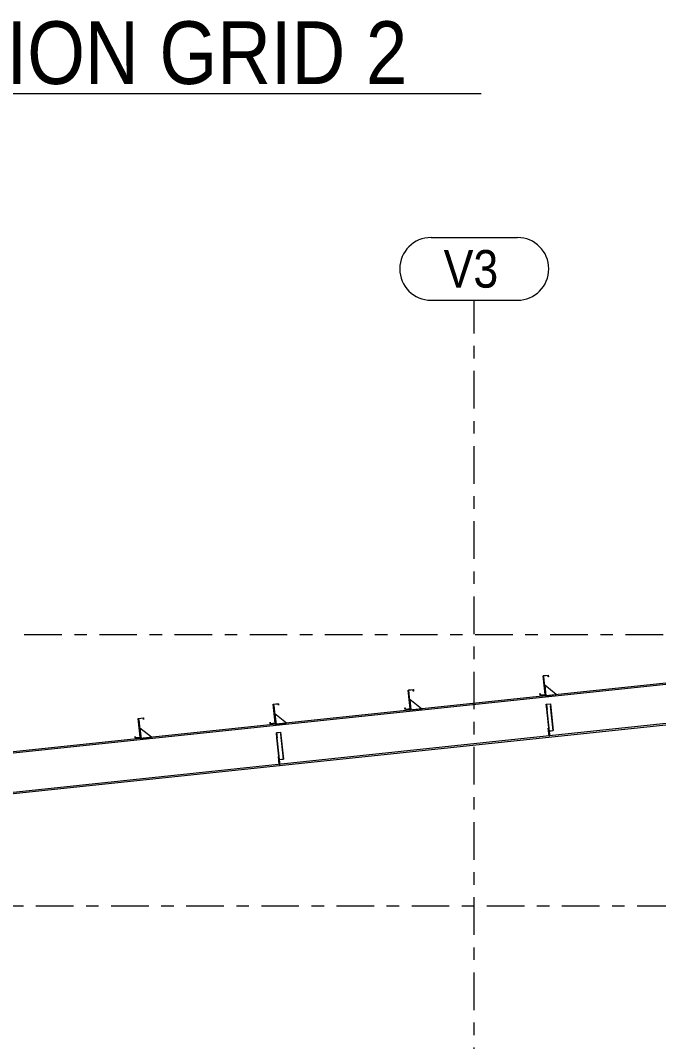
# Model space of a CAD drawing. Header units: millimetres. Extents: x -49 to 773, y -77 to 497.
# Drawn here: x 258.8 to 309.7, y 246.9 to 328.4 of the extents above; entities that cross this region are included whole.
import ezdxf

# ---------------------------------------------------------------- set-up
doc = ezdxf.new("R2010")
doc.units = ezdxf.units.MM
for name, pattern in [('XKITLINE00', [0]), ('XKITLINE02', [4, 2, -2]), ('XKITLINE03', [6, 3, -1, 1, -1])]:
    doc.linetypes.add(name, pattern=pattern)
for name, color, linetype, lineweight in [('OtherObjectType', 7, 'Continuous', 0), ('Part', 2, 'Continuous', 0), ('S-grid', 1, 'Continuous', 0)]:
    doc.layers.add(name, color=color, linetype=linetype, lineweight=lineweight)
doc.styles.add('ARIAL', font='ARIAL.TTF')

# ---------------------------------------------------------------- blocks, each defined once
blk = doc.blocks.new('*A195')
at = {"layer": 'Part'}
blk.add_hatch(color=3, dxfattribs=at).paths.add_polyline_path([(268.171, 272.721), (268.585, 272.765), (268.598, 272.641), (268.583, 272.639), (268.572, 272.749), (268.187, 272.708), (268.345, 271.215), (267.93, 271.171), (267.917, 271.295), (267.932, 271.297), (267.944, 271.187), (268.328, 271.228)], flags=17)
blk = doc.blocks.new('*A225')
at = {"layer": 'Part'}
blk.add_hatch(color=3, dxfattribs=at).paths.add_polyline_path([(268.171, 272.721), (268.585, 272.765), (268.598, 272.641), (268.583, 272.639), (268.572, 272.749), (268.187, 272.708), (268.345, 271.215), (267.93, 271.171), (267.917, 271.295), (267.932, 271.297), (267.944, 271.187), (268.328, 271.228)], flags=17)
blk = doc.blocks.new('*A240')
at = {"layer": 'Part'}
blk.add_hatch(color=3, dxfattribs=at).paths.add_polyline_path([(278.944, 273.858), (279.359, 273.901), (279.372, 273.777), (279.357, 273.776), (279.345, 273.885), (278.961, 273.844), (279.118, 272.351), (278.704, 272.307), (278.691, 272.432), (278.706, 272.433), (278.717, 272.324), (279.102, 272.364)], flags=17)
blk = doc.blocks.new('*A241')
at = {"layer": 'Part'}
blk.add_hatch(color=3, dxfattribs=at).paths.add_polyline_path([(289.718, 274.994), (290.132, 275.038), (290.145, 274.914), (290.13, 274.912), (290.119, 275.021), (289.734, 274.981), (289.892, 273.487), (289.477, 273.444), (289.464, 273.568), (289.479, 273.57), (289.491, 273.46), (289.875, 273.501)], flags=17)
blk = doc.blocks.new('*A242')
at = {"layer": 'Part'}
blk.add_hatch(color=3, dxfattribs=at).paths.add_polyline_path([(300.491, 276.131), (300.906, 276.174), (300.919, 276.05), (300.904, 276.048), (300.892, 276.158), (300.508, 276.117), (300.665, 274.624), (300.251, 274.58), (300.238, 274.704), (300.253, 274.706), (300.264, 274.597), (300.649, 274.637)], flags=17)
blk = doc.blocks.new('*A244')
at = {"layer": 'Part'}
blk.add_hatch(color=3, dxfattribs=at).paths.add_polyline_path([(279.199, 271.589), (279.53, 271.624), (279.532, 271.603), (279.217, 271.57), (279.259, 271.171), (279.243, 271.169)], flags=17)
blk = doc.blocks.new('*A245')
at = {"layer": 'Part'}
blk.add_hatch(color=3, dxfattribs=at).paths.add_polyline_path([(300.746, 273.862), (301.077, 273.897), (301.079, 273.876), (300.765, 273.842), (300.807, 273.444), (300.79, 273.442)], flags=17)
blk = doc.blocks.new('*A251')
at = {"layer": 'Part'}
blk.add_hatch(color=3, dxfattribs=at).paths.add_polyline_path([(278.944, 273.858), (279.359, 273.901), (279.372, 273.777), (279.357, 273.776), (279.345, 273.885), (278.961, 273.844), (279.118, 272.351), (278.704, 272.307), (278.691, 272.432), (278.706, 272.433), (278.717, 272.324), (279.102, 272.364)], flags=17)
blk = doc.blocks.new('*A252')
at = {"layer": 'Part'}
blk.add_hatch(color=3, dxfattribs=at).paths.add_polyline_path([(289.718, 274.994), (290.132, 275.038), (290.145, 274.914), (290.13, 274.912), (290.119, 275.021), (289.734, 274.981), (289.892, 273.487), (289.477, 273.444), (289.464, 273.568), (289.479, 273.57), (289.491, 273.46), (289.875, 273.501)], flags=17)
blk = doc.blocks.new('*A253')
at = {"layer": 'Part'}
blk.add_hatch(color=3, dxfattribs=at).paths.add_polyline_path([(300.491, 276.131), (300.906, 276.174), (300.919, 276.05), (300.904, 276.048), (300.892, 276.158), (300.508, 276.117), (300.665, 274.624), (300.251, 274.58), (300.238, 274.704), (300.253, 274.706), (300.264, 274.597), (300.649, 274.637)], flags=17)
blk = doc.blocks.new('*A958')
at = {"layer": 'S-grid', "color": 1, "linetype": 'XKITLINE03', "lineweight": 0}
blk.add_line((259.068, 279.436), (435.099, 279.436), dxfattribs=at)
blk = doc.blocks.new('*A959')
at = {"layer": 'S-grid', "color": 1, "linetype": 'XKITLINE03', "lineweight": 0}
blk.add_line((-10, 257.769), (571.596, 257.769), dxfattribs=at)
blk = doc.blocks.new('*A961')
at = {"layer": 'Part', "color": 2, "linetype": 'XKITLINE00', "lineweight": 0}
for p, q in [((312.084, 275.744), (239.45, 268.083)), ((312.095, 275.637), (239.462, 267.975)), ((312.093, 275.661), (312.095, 275.637)), ((312.422, 272.537), (247.476, 265.687)), ((312.434, 272.429), (247.487, 265.579)), ((312.422, 272.537), (312.434, 272.429)), ((247.145, 265.652), (239.788, 264.876)), ((247.156, 265.544), (239.8, 264.768))]:
    blk.add_line(p, q, dxfattribs=at)
at = {"layer": 'Part', "color": 7, "linetype": 'XKITLINE02', "lineweight": 0}
for p, q in [((312.084, 275.744), (312.093, 275.661)), ((312.095, 275.637), (312.422, 272.537)), ((239.45, 268.083), (239.8, 264.768)), ((247.476, 265.687), (247.145, 265.652)), ((247.487, 265.579), (247.156, 265.544))]:
    blk.add_line(p, q, dxfattribs=at)
blk = doc.blocks.new('*A962')
at = {"layer": 'Part', "color": 2, "linetype": 'XKITLINE00', "lineweight": 0}
blk.add_line((269.224, 271.224), (268.307, 271.965), dxfattribs=at)
at = {"layer": 'Part', "color": 7, "linetype": 'XKITLINE02', "lineweight": 0}
for p, q in [((268.307, 271.965), (268.395, 271.136)), ((268.395, 271.136), (269.224, 271.224))]:
    blk.add_line(p, q, dxfattribs=at)
blk = doc.blocks.new('*A1054')
at = {"layer": 'Part', "color": 2, "linetype": 'XKITLINE00', "lineweight": 0}
for p, q in [((268.237, 272.628), (268.196, 272.624)), ((268.395, 271.136), (268.237, 272.628)), ((268.345, 271.215), (268.353, 271.132))]:
    blk.add_line(p, q, dxfattribs=at)
at = {"layer": 'Part', "color": 7, "linetype": 'XKITLINE02', "lineweight": 0}
for p, q in [((268.196, 272.624), (268.345, 271.215)), ((268.353, 271.132), (268.395, 271.136))]:
    blk.add_line(p, q, dxfattribs=at)
blk = doc.blocks.new('*A1160')
at = {"layer": 'Part', "color": 2, "linetype": 'XKITLINE00', "lineweight": 0}
for p, q in [((268.171, 272.721), (268.585, 272.765)), ((268.328, 271.228), (268.171, 272.721)), ((268.572, 272.749), (268.187, 272.708)), ((268.187, 272.708), (268.345, 271.215)), ((268.583, 272.639), (268.572, 272.749)), ((268.598, 272.641), (268.583, 272.639)), ((268.585, 272.765), (268.598, 272.641)), ((267.917, 271.295), (267.932, 271.297)), ((267.93, 271.171), (267.917, 271.295)), ((268.345, 271.215), (267.93, 271.171)), ((267.932, 271.297), (267.944, 271.187)), ((267.944, 271.187), (268.328, 271.228))]:
    blk.add_line(p, q, dxfattribs=at)
blk = doc.blocks.new('*A1216')
at = {"layer": 'Part', "color": 2, "linetype": 'XKITLINE00', "lineweight": 0}
for p, q in [((268.171, 272.721), (268.585, 272.765)), ((268.328, 271.228), (268.171, 272.721)), ((268.572, 272.749), (268.187, 272.708)), ((268.187, 272.708), (268.345, 271.215)), ((268.583, 272.639), (268.572, 272.749)), ((268.598, 272.641), (268.583, 272.639)), ((268.585, 272.765), (268.598, 272.641)), ((267.917, 271.295), (267.932, 271.297)), ((267.93, 271.171), (267.917, 271.295)), ((268.345, 271.215), (267.93, 271.171)), ((267.932, 271.297), (267.944, 271.187)), ((267.944, 271.187), (268.328, 271.228))]:
    blk.add_line(p, q, dxfattribs=at)
blk = doc.blocks.new('*A1225')
at = {"layer": 'S-grid', "color": 1, "linetype": 'XKITLINE03', "lineweight": 0}
blk.add_line((295, 165.458), (295, 306.103), dxfattribs=at)
at = {"layer": 'S-grid', "color": 3, "style": 'ARIAL', "width": 0.85}
blk.add_text('V3', height=3, dxfattribs=at).set_placement((292.553, 307.103))
blk = doc.blocks.new('*A1319')
at = {"layer": 'Part', "color": 2, "linetype": 'XKITLINE00', "lineweight": 0}
for p, q in [((278.944, 273.858), (279.359, 273.901)), ((279.102, 272.364), (278.944, 273.858)), ((279.345, 273.885), (278.961, 273.844)), ((278.961, 273.844), (279.118, 272.351)), ((279.357, 273.776), (279.345, 273.885)), ((279.359, 273.901), (279.372, 273.777)), ((279.372, 273.777), (279.357, 273.776)), ((278.691, 272.432), (278.706, 272.433)), ((278.704, 272.307), (278.691, 272.432)), ((279.118, 272.351), (278.704, 272.307)), ((278.706, 272.433), (278.717, 272.324)), ((278.717, 272.324), (279.102, 272.364))]:
    blk.add_line(p, q, dxfattribs=at)
blk = doc.blocks.new('*A1320')
at = {"layer": 'Part', "color": 2, "linetype": 'XKITLINE00', "lineweight": 0}
for p, q in [((289.718, 274.994), (290.132, 275.038)), ((289.875, 273.501), (289.718, 274.994)), ((290.119, 275.021), (289.734, 274.981)), ((289.734, 274.981), (289.892, 273.487)), ((290.13, 274.912), (290.119, 275.021)), ((290.145, 274.914), (290.13, 274.912)), ((290.132, 275.038), (290.145, 274.914)), ((289.464, 273.568), (289.479, 273.57)), ((289.477, 273.444), (289.464, 273.568)), ((289.892, 273.487), (289.477, 273.444)), ((289.479, 273.57), (289.491, 273.46)), ((289.491, 273.46), (289.875, 273.501))]:
    blk.add_line(p, q, dxfattribs=at)
blk = doc.blocks.new('*A1321')
at = {"layer": 'Part', "color": 2, "linetype": 'XKITLINE00', "lineweight": 0}
for p, q in [((300.491, 276.131), (300.906, 276.174)), ((300.649, 274.637), (300.491, 276.131)), ((300.892, 276.158), (300.508, 276.117)), ((300.508, 276.117), (300.665, 274.624)), ((300.904, 276.048), (300.892, 276.158)), ((300.919, 276.05), (300.904, 276.048)), ((300.906, 276.174), (300.919, 276.05)), ((300.238, 274.704), (300.253, 274.706)), ((300.251, 274.58), (300.238, 274.704)), ((300.665, 274.624), (300.251, 274.58)), ((300.253, 274.706), (300.264, 274.597)), ((300.264, 274.597), (300.649, 274.637))]:
    blk.add_line(p, q, dxfattribs=at)
blk = doc.blocks.new('*A1323')
at = {"layer": 'Part', "color": 2, "linetype": 'XKITLINE00', "lineweight": 0}
blk.add_line((279.997, 272.36), (279.081, 273.101), dxfattribs=at)
at = {"layer": 'Part', "color": 7, "linetype": 'XKITLINE02', "lineweight": 0}
for p, q in [((279.081, 273.101), (279.168, 272.273)), ((279.168, 272.273), (279.997, 272.36))]:
    blk.add_line(p, q, dxfattribs=at)
blk = doc.blocks.new('*A1324')
at = {"layer": 'Part', "color": 2, "linetype": 'XKITLINE00', "lineweight": 0}
for p, q in [((279.011, 273.764), (278.97, 273.76)), ((279.168, 272.273), (279.011, 273.764)), ((279.118, 272.351), (279.127, 272.268))]:
    blk.add_line(p, q, dxfattribs=at)
at = {"layer": 'Part', "color": 7, "linetype": 'XKITLINE02', "lineweight": 0}
for p, q in [((278.97, 273.76), (279.118, 272.351)), ((279.127, 272.268), (279.168, 272.273))]:
    blk.add_line(p, q, dxfattribs=at)
blk = doc.blocks.new('*A1325')
at = {"layer": 'Part', "color": 7, "linetype": 'XKITLINE02', "lineweight": 0}
for p, q in [((279.4, 269.683), (279.358, 269.678)), ((279.358, 269.678), (279.424, 269.057)), ((279.465, 269.061), (279.4, 269.683)), ((279.411, 269.181), (279.452, 269.185)), ((279.424, 269.057), (279.465, 269.061))]:
    blk.add_line(p, q, dxfattribs=at)
blk = doc.blocks.new('*A1326')
at = {"layer": 'Part', "color": 2, "linetype": 'XKITLINE00', "lineweight": 0}
for p, q in [((279.358, 269.678), (279.4, 269.683)), ((279.424, 269.057), (279.358, 269.678)), ((279.427, 269.423), (279.465, 269.061))]:
    blk.add_line(p, q, dxfattribs=at)
at = {"layer": 'Part', "color": 7, "linetype": 'XKITLINE02', "lineweight": 0}
for p, q in [((279.4, 269.683), (279.427, 269.423)), ((279.411, 269.181), (279.452, 269.185)), ((279.465, 269.061), (279.424, 269.057))]:
    blk.add_line(p, q, dxfattribs=at)
blk = doc.blocks.new('*A1327')
at = {"layer": 'Part', "color": 7, "linetype": 'XKITLINE02', "lineweight": 0}
for p, q in [((279.451, 269.201), (279.199, 271.589)), ((279.467, 269.202), (279.217, 271.57)), ((279.756, 269.484), (279.53, 271.624)), ((279.423, 269.462), (279.754, 269.497)), ((279.441, 269.451), (279.756, 269.484)), ((279.451, 269.201), (279.467, 269.202))]:
    blk.add_line(p, q, dxfattribs=at)
blk = doc.blocks.new('*A1328')
at = {"layer": 'Part', "color": 2, "linetype": 'XKITLINE00', "lineweight": 0}
for p, q in [((279.199, 271.589), (279.53, 271.624)), ((279.243, 271.169), (279.199, 271.589)), ((279.532, 271.603), (279.217, 271.57)), ((279.217, 271.57), (279.259, 271.171)), ((279.53, 271.624), (279.756, 269.484)), ((279.259, 271.171), (279.243, 271.169)), ((279.243, 271.169), (279.427, 269.423)), ((279.467, 269.202), (279.259, 271.171)), ((279.441, 269.451), (279.756, 269.484)), ((279.451, 269.201), (279.467, 269.202))]:
    blk.add_line(p, q, dxfattribs=at)
at = {"layer": 'Part', "color": 7, "linetype": 'XKITLINE02', "lineweight": 0}
for p, q in [((279.423, 269.462), (279.754, 269.497)), ((279.427, 269.423), (279.451, 269.201))]:
    blk.add_line(p, q, dxfattribs=at)
blk = doc.blocks.new('*A1329')
at = {"layer": 'Part', "color": 2, "linetype": 'XKITLINE00', "lineweight": 0}
blk.add_line((290.771, 273.496), (289.855, 274.238), dxfattribs=at)
at = {"layer": 'Part', "color": 7, "linetype": 'XKITLINE02', "lineweight": 0}
for p, q in [((289.855, 274.238), (289.942, 273.409)), ((289.942, 273.409), (290.771, 273.496))]:
    blk.add_line(p, q, dxfattribs=at)
blk = doc.blocks.new('*A1330')
at = {"layer": 'Part', "color": 2, "linetype": 'XKITLINE00', "lineweight": 0}
for p, q in [((289.785, 274.901), (289.743, 274.896)), ((289.942, 273.409), (289.785, 274.901)), ((289.892, 273.487), (289.901, 273.405))]:
    blk.add_line(p, q, dxfattribs=at)
at = {"layer": 'Part', "color": 7, "linetype": 'XKITLINE02', "lineweight": 0}
for p, q in [((289.743, 274.896), (289.892, 273.487)), ((289.901, 273.405), (289.942, 273.409))]:
    blk.add_line(p, q, dxfattribs=at)
blk = doc.blocks.new('*A1331')
at = {"layer": 'Part', "color": 2, "linetype": 'XKITLINE00', "lineweight": 0}
blk.add_line((301.544, 274.633), (300.628, 275.374), dxfattribs=at)
at = {"layer": 'Part', "color": 7, "linetype": 'XKITLINE02', "lineweight": 0}
for p, q in [((300.628, 275.374), (300.716, 274.545)), ((300.716, 274.545), (301.544, 274.633))]:
    blk.add_line(p, q, dxfattribs=at)
blk = doc.blocks.new('*A1332')
at = {"layer": 'Part', "color": 2, "linetype": 'XKITLINE00', "lineweight": 0}
for p, q in [((300.558, 276.037), (300.517, 276.033)), ((300.716, 274.545), (300.558, 276.037)), ((300.665, 274.624), (300.674, 274.541))]:
    blk.add_line(p, q, dxfattribs=at)
at = {"layer": 'Part', "color": 7, "linetype": 'XKITLINE02', "lineweight": 0}
for p, q in [((300.517, 276.033), (300.665, 274.624)), ((300.674, 274.541), (300.716, 274.545))]:
    blk.add_line(p, q, dxfattribs=at)
blk = doc.blocks.new('*A1333')
at = {"layer": 'Part', "color": 7, "linetype": 'XKITLINE02', "lineweight": 0}
for p, q in [((300.947, 271.955), (300.905, 271.951)), ((300.905, 271.951), (300.971, 271.329)), ((301.012, 271.334), (300.947, 271.955)), ((300.958, 271.454), (300.999, 271.458)), ((300.971, 271.329), (301.012, 271.334))]:
    blk.add_line(p, q, dxfattribs=at)
blk = doc.blocks.new('*A1334')
at = {"layer": 'Part', "color": 2, "linetype": 'XKITLINE00', "lineweight": 0}
for p, q in [((300.905, 271.951), (300.947, 271.955)), ((300.971, 271.329), (300.905, 271.951)), ((300.974, 271.696), (301.012, 271.334))]:
    blk.add_line(p, q, dxfattribs=at)
at = {"layer": 'Part', "color": 7, "linetype": 'XKITLINE02', "lineweight": 0}
for p, q in [((300.947, 271.955), (300.974, 271.696)), ((300.958, 271.454), (300.999, 271.458)), ((301.012, 271.334), (300.971, 271.329))]:
    blk.add_line(p, q, dxfattribs=at)
blk = doc.blocks.new('*A1335')
at = {"layer": 'Part', "color": 7, "linetype": 'XKITLINE02', "lineweight": 0}
for p, q in [((300.998, 271.473), (300.746, 273.862)), ((301.014, 271.475), (300.765, 273.842)), ((301.303, 271.757), (301.077, 273.897)), ((300.97, 271.735), (301.302, 271.77)), ((300.988, 271.724), (301.303, 271.757)), ((300.998, 271.473), (301.014, 271.475))]:
    blk.add_line(p, q, dxfattribs=at)
blk = doc.blocks.new('*A1336')
at = {"layer": 'Part', "color": 2, "linetype": 'XKITLINE00', "lineweight": 0}
for p, q in [((300.746, 273.862), (301.077, 273.897)), ((300.79, 273.442), (300.746, 273.862)), ((301.079, 273.876), (300.765, 273.842)), ((300.765, 273.842), (300.807, 273.444)), ((301.077, 273.897), (301.303, 271.757)), ((300.807, 273.444), (300.79, 273.442)), ((300.79, 273.442), (300.974, 271.696)), ((301.014, 271.475), (300.807, 273.444)), ((300.988, 271.724), (301.303, 271.757)), ((300.998, 271.473), (301.014, 271.475))]:
    blk.add_line(p, q, dxfattribs=at)
at = {"layer": 'Part', "color": 7, "linetype": 'XKITLINE02', "lineweight": 0}
for p, q in [((300.97, 271.735), (301.302, 271.77)), ((300.974, 271.696), (300.998, 271.473))]:
    blk.add_line(p, q, dxfattribs=at)
blk = doc.blocks.new('*A1357')
at = {"layer": 'Part', "color": 2, "linetype": 'XKITLINE00', "lineweight": 0}
for p, q in [((278.944, 273.858), (279.359, 273.901)), ((279.102, 272.364), (278.944, 273.858)), ((279.345, 273.885), (278.961, 273.844)), ((278.961, 273.844), (279.118, 272.351)), ((279.357, 273.776), (279.345, 273.885)), ((279.359, 273.901), (279.372, 273.777)), ((279.372, 273.777), (279.357, 273.776)), ((278.691, 272.432), (278.706, 272.433)), ((278.704, 272.307), (278.691, 272.432)), ((279.118, 272.351), (278.704, 272.307)), ((278.706, 272.433), (278.717, 272.324)), ((278.717, 272.324), (279.102, 272.364))]:
    blk.add_line(p, q, dxfattribs=at)
blk = doc.blocks.new('*A1358')
at = {"layer": 'Part', "color": 2, "linetype": 'XKITLINE00', "lineweight": 0}
for p, q in [((289.718, 274.994), (290.132, 275.038)), ((289.875, 273.501), (289.718, 274.994)), ((290.119, 275.021), (289.734, 274.981)), ((289.734, 274.981), (289.892, 273.487)), ((290.13, 274.912), (290.119, 275.021)), ((290.145, 274.914), (290.13, 274.912)), ((290.132, 275.038), (290.145, 274.914)), ((289.464, 273.568), (289.479, 273.57)), ((289.477, 273.444), (289.464, 273.568)), ((289.892, 273.487), (289.477, 273.444)), ((289.479, 273.57), (289.491, 273.46)), ((289.491, 273.46), (289.875, 273.501))]:
    blk.add_line(p, q, dxfattribs=at)
blk = doc.blocks.new('*A1359')
at = {"layer": 'Part', "color": 2, "linetype": 'XKITLINE00', "lineweight": 0}
for p, q in [((300.491, 276.131), (300.906, 276.174)), ((300.649, 274.637), (300.491, 276.131)), ((300.892, 276.158), (300.508, 276.117)), ((300.508, 276.117), (300.665, 274.624)), ((300.904, 276.048), (300.892, 276.158)), ((300.919, 276.05), (300.904, 276.048)), ((300.906, 276.174), (300.919, 276.05)), ((300.238, 274.704), (300.253, 274.706)), ((300.251, 274.58), (300.238, 274.704)), ((300.665, 274.624), (300.251, 274.58)), ((300.253, 274.706), (300.264, 274.597)), ((300.264, 274.597), (300.649, 274.637))]:
    blk.add_line(p, q, dxfattribs=at)
blk = doc.blocks.new('*A1399')
at = {"layer": 'S-grid', "color": 1, "linetype": 'XKITLINE00', "lineweight": 0}
for p, q in [((291.553, 311.103), (298.447, 311.103)), ((291.553, 306.103), (298.447, 306.103))]:
    blk.add_line(p, q, dxfattribs=at)
for centre, start, end in [((291.553, 308.603), 90, 270), ((298.447, 308.603), 270, 90)]:
    blk.add_arc(centre, 2.5, start, end, dxfattribs=at)
blk = doc.blocks.new('*A1499')
at = {"layer": 'OtherObjectType', "color": 5, "linetype": 'XKITLINE00', "lineweight": 0}
blk.add_line((241.821, 322.603), (295.539, 322.603), dxfattribs=at)
at = {"layer": 'OtherObjectType', "color": 7, "style": 'ARIAL', "width": 0.85}
blk.add_text('SECTION GRID 2', height=5, dxfattribs=at).set_placement((241.821, 323.353))

msp = doc.modelspace()

# ---------------------------------------------------------------- block references
at = {"lineweight": 0}
for name in ['*A1499', '*A1399', '*A1225', '*A958', '*A961', '*A242', '*A253', '*A1321', '*A1359', '*A1332', '*A241', '*A252', '*A1320', '*A1358', '*A1330', '*A1331', '*A240', '*A251', '*A1319', '*A1357', '*A1329', '*A245', '*A1335', '*A1336', '*A1324', '*A1323', '*A195', '*A225', '*A1160', '*A1216', '*A1054', '*A962', '*A244', '*A1327', '*A1328', '*A1333', '*A1334', '*A1325', '*A1326', '*A959']:
    msp.add_blockref(name, (0, 0), dxfattribs=at)

doc.saveas('drawing.dxf')
